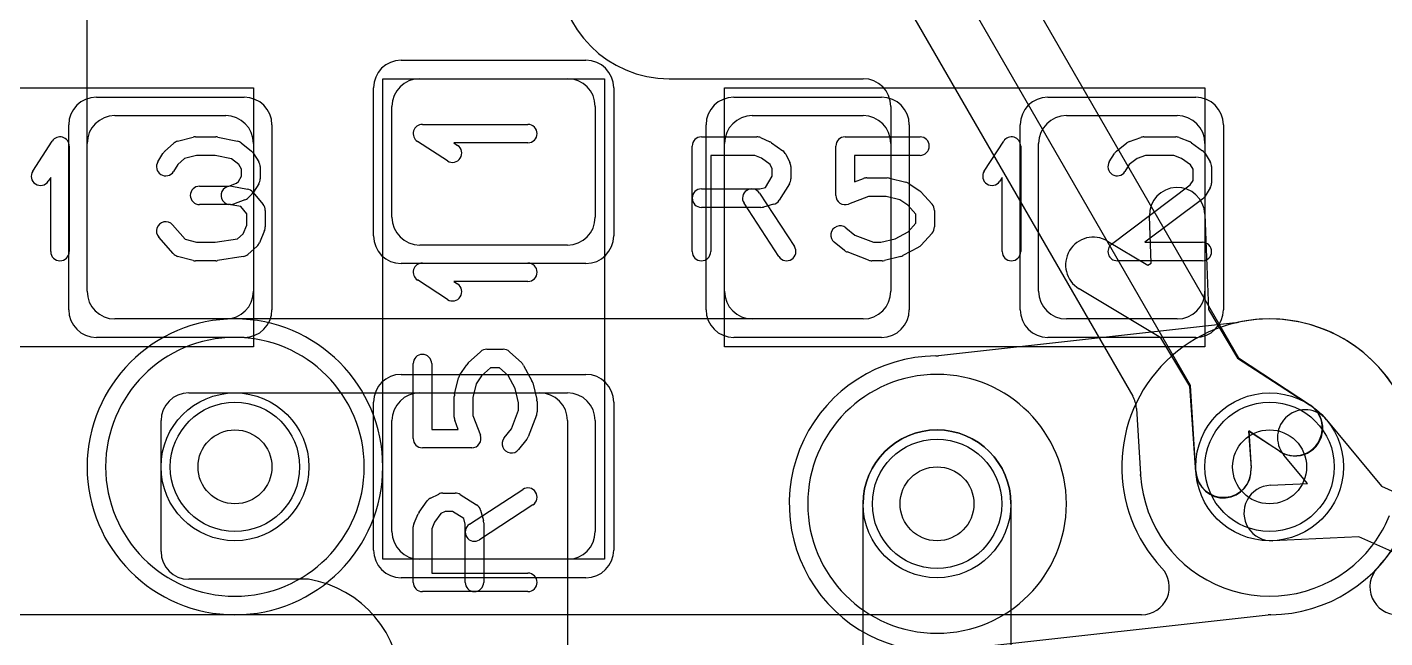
# Model space of a CAD drawing. Extents: x 0 to 23.1, y -0.5 to 20.
# Drawn here: x 8.438 to 12.112, y 2.737 to 4.389 of the extents above; entities that cross this region are included whole.
import ezdxf

# ---------------------------------------------------------------- set-up
doc = ezdxf.new("R2010")
doc.units = 0
for name, color, linetype in [('Hole', 1, 'CONTINUOUS'), ('L1', 3, 'CONTINUOUS'), ('L2', 3, 'CONTINUOUS'), ('L3', 3, 'CONTINUOUS'), ('L4', 3, 'CONTINUOUS'), ('MetalMask-A', 176, 'CONTINUOUS'), ('PartsArea-A', 111, 'CONTINUOUS'), ('PartsSilk-A', 221, 'CONTINUOUS'), ('Resist-A', 2, 'CONTINUOUS'), ('Resist-B', 2, 'CONTINUOUS')]:
    doc.layers.add(name, color=color, linetype=linetype)

msp = doc.modelspace()

# ---------------------------------------------------------------- linework, layer by layer
at = {"layer": 'Hole'}
for centre in [(9, 3.2), (11.8, 3.2), (10.9, 3.1)]:
    msp.add_circle(centre, 0.1, dxfattribs=at)
at = {"layer": 'L1'}
for p, q in [((8.6, 3.67497), (8.6, 5.02503)), ((9.5, 4.25), (9.9, 4.25)), ((10.175, 4.25), (10.70003, 4.25)), ((9.425, 3.875), (9.425, 4.175)), ((9.975, 4.175), (9.975, 3.875)), ((10.775, 4.17503), (10.775, 3.67497)), ((8.675, 4.15), (8.975, 4.15)), ((10.4, 4.15), (10.7, 4.15)), ((11.25, 4.15), (11.55, 4.15)), ((8.6, 3.675), (8.6, 4.075)), ((9.05, 4.075), (9.05, 3.675)), ((10.325, 3.675), (10.325, 4.075)), ((10.775, 4.075), (10.775, 3.675)), ((11.175, 3.675), (11.175, 4.075)), ((11.625, 4.075), (11.625, 3.675)), ((11.47985, 3.75115), (11.47495, 3.87789)), ((11.62483, 3.88369), (11.6348, 3.62588)), ((9.9, 3.8), (9.5, 3.8)), ((11.36147, 3.81066), (11.4703, 3.7455)), ((11.4703, 3.7455), (11.47985, 3.75115)), ((11.50576, 3.54942), (11.28441, 3.68196)), ((11.6348, 3.62588), (11.71277, 3.49431)), ((10.70003, 3.6), (8.67497, 3.6)), ((8.975, 3.6), (8.675, 3.6)), ((10.7, 3.6), (10.4, 3.6)), ((11.55, 3.6), (11.25, 3.6)), ((11.58373, 3.41785), (11.50576, 3.54942)), ((11.71277, 3.49431), (11.90844, 3.36805)), ((11.60052, 3.18558), (11.58373, 3.41785)), ((8.87497, 3.4), (9.82503, 3.4)), ((9.5, 3.4), (9.9, 3.4)), ((8.8, 2.97089), (8.8, 3.32503)), ((9.425, 3.025), (9.425, 3.325)), ((9.9, 3.32503), (9.9, 2.17497)), ((9.975, 3.325), (9.975, 3.025)), ((11.95428, 3.32727), (12.10246, 3.14765)), ((11.8271, 3.24201), (11.7429, 3.29635)), ((11.7429, 3.29635), (11.75012, 3.1964)), ((11.90235, 3.15451), (11.83858, 3.23181)), ((11.80223, 3.15005), (11.90235, 3.15451)), ((12.10246, 3.14765), (12.20025, 3.10419)), ((10.7, 2.4), (10.7, 3.1)), ((11.1, 3.1), (11.1, 2.4)), ((12.04156, 3.01056), (11.80891, 3.00019)), ((12.13934, 2.96711), (12.04156, 3.01056)), ((9.9, 2.95), (9.5, 2.95)), ((9.19932, 2.89592), (8.87497, 2.89592))]:
    msp.add_line(p, q, dxfattribs=at)
for centre in [(9, 3.2), (11.8, 3.2), (10.9, 3.1)]:
    msp.add_circle(centre, 0.2, dxfattribs=at)
for centre, radius, start, end in [((10.175, 4.55), 0.3, 180, -90), ((9.5, 4.175), 0.075, 90, 180), ((9.9, 4.175), 0.075, 0, 90), ((10.70003, 4.17503), 0.07497, 0, 90), ((8.675, 4.075), 0.075, 90, 180), ((8.975, 4.075), 0.075, 0, 90), ((10.4, 4.075), 0.075, 90, 180), ((10.7, 4.075), 0.075, 0, 90), ((11.25, 4.075), 0.075, 90, 180), ((11.55, 4.075), 0.075, 0, 90), ((11.54989, 3.88079), 0.075, 2.21611, -177.78611), ((9.5, 3.875), 0.075, 180, -90), ((9.9, 3.875), 0.075, -90, 0), ((11.32294, 3.74631), 0.075, 59.08865, -120.91232), ((8.675, 3.675), 0.075, 180, -90), ((8.67497, 3.67497), 0.07497, 180, -90), ((8.975, 3.675), 0.075, -90, 0), ((10.4, 3.675), 0.075, 180, -90), ((10.7, 3.675), 0.075, -90, 0), ((10.70003, 3.67497), 0.07497, -90, 0), ((11.25, 3.675), 0.075, 180, -90), ((11.55, 3.675), 0.075, -90, 0), ((8.87497, 3.32503), 0.07497, 90, 180), ((9.5, 3.325), 0.075, 90, 180), ((9.82503, 3.32503), 0.07497, 0, 90), ((9.9, 3.325), 0.075, 0, 90), ((11.89643, 3.27954), 0.075, 39.52484, -140.47905), ((11.86777, 3.30503), 0.075, -122.8362, 57.16625), ((10.9, 3.1), 0.2, 0, 180), ((11.67532, 3.19099), 0.075, -175.86322, 4.13385), ((11.80557, 3.07512), 0.075, 92.55227, -87.44697), ((9.5, 3.025), 0.075, 180, -90), ((9.9, 3.025), 0.075, -90, 0), ((8.87497, 2.97089), 0.07497, 180, -90), ((9.15, 2.6), 0.3, 0, 80.53768)]:
    msp.add_arc(centre, radius, start, end, dxfattribs=at)
at = {"layer": 'L2'}
for p, q in [((11.70816, 3.58983), (10.90396, 3.50049)), ((10.99184, 2.71017), (11.79604, 2.79951))]:
    msp.add_line(p, q, dxfattribs=at)
for centre, radius, start, end in [((9, 3.2), 0.40004, 90, -90), ((9, 3.2), 0.40004, -90, 90), ((11.69988, 3.66437), 0.07501, -83.6615, -77.83162), ((11.8, 3.19999), 0.40004, -89.47865, 102.16638), ((10.9, 3.10001), 0.40004, 90.52135, -77.83362), ((10.89568, 3.57503), 0.075, -89.48053, -83.6615), ((11.80432, 2.72497), 0.075, 90.51947, 96.3385)]:
    msp.add_arc(centre, radius, start, end, dxfattribs=at)
at = {"layer": 'L3'}
msp.add_line((11.4536, 2.8), (2.2, 2.8), dxfattribs=at)
for centre in [(9, 3.2), (10.9, 3.1)]:
    msp.add_circle(centre, 0.2, dxfattribs=at)
for centre, radius, start, end in [((11.8, 3.2), 0.40004, -43.17675, -136.82325), ((11.4536, 2.87497), 0.07497, -90, 43.17853), ((12.1464, 2.87497), 0.07497, 136.82147, -90)]:
    msp.add_arc(centre, radius, start, end, dxfattribs=at)
at = {"layer": 'L4'}
for p, q in [((9.79018, 6.23103), (11.42976, 3.39117)), ((10.88748, 4.93051), (11.71612, 3.49528)), ((11.58621, 3.42029), (10.75758, 4.85551)), ((11.71612, 3.49528), (11.91034, 3.36681)), ((11.60037, 3.18784), (11.58621, 3.42029)), ((11.43967, 3.35823), (11.45052, 3.18015)), ((11.82758, 3.24171), (11.744, 3.297)), ((11.744, 3.297), (11.75009, 3.19696)), ((12.04752, 2.95248), (12.04754, 2.9525))]:
    msp.add_line(p, q, dxfattribs=at)
for centre in [(9, 3.2), (11.8, 3.2), (10.9, 3.1)]:
    msp.add_circle(centre, 0.2, dxfattribs=at)
for centre, radius, start, end in [((9, 3.2), 0.35004, 90, -90), ((9, 3.2), 0.35004, -90, 90), ((10.9, 3.1), 0.35004, 90, -90), ((10.9, 3.1), 0.35004, -90, 90), ((11.36481, 3.35367), 0.075, 3.48579, 30.00073), ((11.86896, 3.30426), 0.075, -123.48666, 56.51671), ((11.67523, 3.1924), 0.075, -176.51421, 3.48504), ((11.37566, 3.17559), 0.075, 3.24848, 3.48579), ((11.80006, 3.19966), 0.35008, -176.75444, -176.68726), ((11.37569, 3.1751), 0.075, 2.88911, 3.30993), ((11.37573, 3.17436), 0.075, 3.01118, 3.45529), ((11.67523, 3.1924), 0.22504, -176.40778, -176.12191), ((11.37588, 3.17211), 0.075, 3.76123, 3.87607), ((11.80001, 3.20001), 0.35005, -176.2359, -45.1655), ((11.79999, 3.19999), 0.35005, -44.84954, -22.10779), ((12.10055, 2.89945), 0.075, 135, 135.76174), ((12.10057, 2.89947), 0.075, 134.33016, 135)]:
    msp.add_arc(centre, radius, start, end, dxfattribs=at)
at = {"layer": 'MetalMask-A'}
for p, q in [((9.5, 4.25), (9.9, 4.25)), ((9.425, 3.875), (9.425, 4.175)), ((9.975, 4.175), (9.975, 3.875)), ((8.675, 4.15), (8.975, 4.15)), ((10.4, 4.15), (10.7, 4.15)), ((11.25, 4.15), (11.55, 4.15)), ((8.6, 3.675), (8.6, 4.075)), ((9.05, 4.075), (9.05, 3.675)), ((10.325, 3.675), (10.325, 4.075)), ((10.775, 4.075), (10.775, 3.675)), ((11.175, 3.675), (11.175, 4.075)), ((11.625, 4.075), (11.625, 3.675)), ((9.9, 3.8), (9.5, 3.8)), ((8.975, 3.6), (8.675, 3.6)), ((10.7, 3.6), (10.4, 3.6)), ((11.55, 3.6), (11.25, 3.6)), ((9.5, 3.4), (9.9, 3.4)), ((9.425, 3.025), (9.425, 3.325)), ((9.975, 3.325), (9.975, 3.025)), ((9.9, 2.95), (9.5, 2.95))]:
    msp.add_line(p, q, dxfattribs=at)
for centre, start, end in [((9.5, 4.175), 90, 180), ((9.9, 4.175), 0, 90), ((8.675, 4.075), 90, 180), ((8.975, 4.075), 0, 90), ((10.4, 4.075), 90, 180), ((10.7, 4.075), 0, 90), ((11.25, 4.075), 90, 180), ((11.55, 4.075), 0, 90), ((9.5, 3.875), 180, -90), ((9.9, 3.875), -90, 0), ((8.675, 3.675), 180, -90), ((8.975, 3.675), -90, 0), ((10.4, 3.675), 180, -90), ((10.7, 3.675), -90, 0), ((11.25, 3.675), 180, -90), ((11.55, 3.675), -90, 0), ((9.5, 3.325), 90, 180), ((9.9, 3.325), 0, 90), ((9.5, 3.025), 180, -90), ((9.9, 3.025), -90, 0)]:
    msp.add_arc(centre, 0.075, start, end, dxfattribs=at)
at = {"layer": 'PartsArea-A'}
for p, q in [((9.4, 2.95), (9.4, 4.25)), ((9.4, 4.25), (10, 4.25)), ((10, 4.25), (10, 2.95)), ((7.75, 4.225), (9.05, 4.225)), ((9.05, 4.225), (9.05, 3.525)), ((10.325, 4.225), (11.625, 4.225)), ((10.325, 3.525), (10.325, 4.225)), ((11.625, 4.225), (11.625, 3.525)), ((9.05, 3.525), (7.75, 3.525)), ((11.625, 3.525), (10.325, 3.525)), ((10, 2.95), (9.4, 2.95))]:
    msp.add_line(p, q, dxfattribs=at)
at = {"layer": 'PartsSilk-A'}
for p, q in [((9.50741, 4.12639), (9.79259, 4.12639)), ((8.45263, 3.9997), (8.50541, 4.08118)), ((8.84495, 4.08064), (8.88662, 4.09175)), ((8.89306, 4.09259), (8.94861, 4.09259)), ((8.95376, 4.09205), (9.00654, 4.08094)), ((9.5753, 4.02763), (9.49382, 4.08041)), ((10.2625, 4.09259), (10.4125, 4.09259)), ((10.42265, 4.09044), (10.44765, 4.07933)), ((10.65139, 4.09259), (10.85417, 4.09259)), ((11.02763, 3.9997), (11.08041, 4.08118)), ((11.42063, 4.07997), (11.45118, 4.09108)), ((11.45972, 4.09259), (11.54583, 4.09259)), ((11.55511, 4.0908), (11.58289, 4.07969)), ((8.55139, 4.06759), (8.55139, 3.78241)), ((8.7913, 4.02529), (8.80519, 4.04751)), ((8.80978, 4.05295), (8.83478, 4.07517)), ((8.89634, 4.04259), (8.86356, 4.03385)), ((8.94601, 4.04259), (8.89634, 4.04259)), ((8.99042, 4.03324), (8.94601, 4.04259)), ((9.01701, 4.076), (9.04479, 4.05378)), ((9.05037, 4.04751), (9.06426, 4.02529)), ((9.79259, 4.07639), (9.59199, 4.07639)), ((9.59199, 4.07639), (9.60248, 4.06959)), ((10.2375, 3.78241), (10.2375, 4.06759)), ((10.4072, 4.04259), (10.2875, 4.04259)), ((10.2875, 4.04259), (10.2875, 3.78241)), ((10.42493, 4.03471), (10.4072, 4.04259)), ((10.4522, 4.0767), (10.48276, 4.05448)), ((10.49042, 4.04544), (10.50153, 4.02322)), ((10.62639, 3.93426), (10.62639, 4.06759)), ((10.85417, 4.04259), (10.67639, 4.04259)), ((10.67639, 4.04259), (10.67639, 3.97054)), ((11.12639, 4.06759), (11.12639, 3.78241)), ((11.3663, 4.02529), (11.38019, 4.04751)), ((11.38577, 4.05378), (11.41355, 4.076)), ((11.46412, 4.04259), (11.44158, 4.03439)), ((11.54102, 4.04259), (11.46412, 4.04259)), ((11.56143, 4.03443), (11.54102, 4.04259)), ((11.58831, 4.0767), (11.61887, 4.05448)), ((11.62537, 4.04751), (11.63926, 4.02529)), ((8.84568, 4.01796), (8.8337, 3.99879)), ((8.86356, 4.03385), (8.84568, 4.01796)), ((9.01023, 4.0174), (8.99042, 4.03324)), ((9.01806, 4.00487), (9.01023, 4.0174)), ((9.06806, 4.01204), (9.06806, 3.9787)), ((10.44843, 4.01763), (10.42493, 4.03471)), ((10.45417, 4.00614), (10.44843, 4.01763)), ((10.45417, 3.98587), (10.45417, 4.00614)), ((10.50417, 4.01204), (10.50417, 3.9787)), ((11.42033, 4.0174), (11.4087, 3.99879)), ((11.44158, 4.03439), (11.42033, 4.0174)), ((11.58554, 4.01689), (11.56143, 4.03443)), ((11.59306, 4.00487), (11.58554, 4.01689)), ((11.64306, 4.01204), (11.64306, 3.96759)), ((8.50139, 3.98301), (8.49459, 3.97252)), ((8.50139, 3.78241), (8.50139, 3.98301)), ((9.0043, 3.96697), (9.00948, 3.97215)), ((9.00948, 3.97215), (9.01806, 3.98587)), ((9.01806, 3.98587), (9.01806, 4.00487)), ((10.43542, 3.95587), (10.45417, 3.98587)), ((10.67639, 3.97054), (10.70082, 3.97984)), ((10.70972, 3.98148), (10.76528, 3.98148)), ((10.77134, 3.98073), (10.81578, 3.96962)), ((11.07639, 3.98301), (11.06959, 3.97252)), ((11.07639, 3.78241), (11.07639, 3.98301)), ((11.58543, 3.96256), (11.59306, 3.97476)), ((11.59306, 3.97476), (11.59306, 4.00487)), ((8.90417, 3.95926), (8.9831, 3.95926)), ((8.9831, 3.95926), (9.0043, 3.96697)), ((8.99188, 3.95887), (9.03355, 3.95146)), ((9.04685, 3.9388), (9.03574, 3.92769)), ((9.04838, 3.94285), (9.07615, 3.90952)), ((9.06426, 3.96545), (9.05037, 3.94323)), ((10.2625, 3.95185), (10.42033, 3.95185)), ((10.41953, 3.94053), (10.51398, 3.79609)), ((10.42033, 3.95185), (10.43542, 3.95587)), ((10.50037, 3.96545), (10.47259, 3.92101)), ((10.82359, 3.96617), (10.85137, 3.94765)), ((10.85593, 3.94375), (10.88649, 3.91042)), ((11.37247, 3.80239), (11.58543, 3.96256)), ((11.63926, 3.95434), (11.62537, 3.93212)), ((8.9875, 3.90926), (8.90417, 3.90926)), ((9.01581, 3.90383), (8.98312, 3.90965)), ((9.0266, 3.92187), (8.99604, 3.91076)), ((9.03194, 3.88447), (9.01581, 3.90383)), ((10.42361, 3.90185), (10.2625, 3.90185)), ((10.47214, 3.76873), (10.37769, 3.91317)), ((10.45783, 3.9101), (10.43005, 3.90269)), ((10.71432, 3.93148), (10.66029, 3.9109)), ((10.7622, 3.93148), (10.71432, 3.93148)), ((10.79946, 3.92217), (10.7622, 3.93148)), ((10.82112, 3.90773), (10.79946, 3.92217)), ((10.84306, 3.88379), (10.82112, 3.90773)), ((11.6192, 3.92539), (11.46233, 3.80741)), ((9.03194, 3.85407), (9.03194, 3.88447)), ((9.08194, 3.89352), (9.08194, 3.84907)), ((10.82196, 3.83579), (10.84306, 3.8588)), ((10.84306, 3.8588), (10.84306, 3.88379)), ((10.89306, 3.89352), (10.89306, 3.84907)), ((8.83258, 3.77706), (8.79369, 3.8215)), ((8.83131, 3.85442), (8.86519, 3.81571)), ((9.00691, 3.81705), (9.02218, 3.83063)), ((9.02218, 3.83063), (9.03194, 3.85407)), ((9.08002, 3.83946), (9.06614, 3.80613)), ((10.65312, 3.84637), (10.67784, 3.8266)), ((10.67784, 3.8266), (10.72821, 3.80741)), ((10.78678, 3.81703), (10.82196, 3.83579)), ((10.88649, 3.83217), (10.85593, 3.79884)), ((8.86519, 3.81571), (8.89634, 3.80741)), ((8.89634, 3.80741), (8.94662, 3.80741)), ((8.94662, 3.80741), (9.00691, 3.81705)), ((9.05967, 3.79705), (9.03467, 3.77483)), ((10.64966, 3.78511), (10.62188, 3.80733)), ((10.72821, 3.80741), (10.74831, 3.80741)), ((10.74831, 3.80741), (10.78678, 3.81703)), ((10.84926, 3.79368), (10.80759, 3.77146)), ((11.46233, 3.80741), (11.61806, 3.80741)), ((8.88662, 3.75825), (8.84495, 3.76936)), ((8.94861, 3.75741), (8.89306, 3.75741)), ((9.02201, 3.76883), (8.95256, 3.75772)), ((9.50741, 3.75139), (9.79259, 3.75139)), ((10.71471, 3.75905), (10.65638, 3.78127)), ((10.75139, 3.75741), (10.72361, 3.75741)), ((10.80189, 3.76927), (10.75745, 3.75816)), ((11.61806, 3.75741), (11.3875, 3.75741)), ((9.5753, 3.65263), (9.49382, 3.70541)), ((9.79259, 3.70139), (9.59199, 3.70139)), ((9.59199, 3.70139), (9.60248, 3.69459)), ((9.63125, 3.48093), (9.66458, 3.51149)), ((9.68148, 3.51806), (9.72593, 3.51806)), ((9.74283, 3.51149), (9.77616, 3.48093)), ((9.48241, 3.27639), (9.48241, 3.47917)), ((9.53241, 3.47917), (9.53241, 3.30139)), ((9.60883, 3.44859), (9.62735, 3.47637)), ((9.69121, 3.46806), (9.66727, 3.44612)), ((9.7162, 3.46806), (9.69121, 3.46806)), ((9.73921, 3.44696), (9.7162, 3.46806)), ((9.78132, 3.47426), (9.80354, 3.43259)), ((9.59427, 3.39634), (9.60538, 3.44078)), ((9.65283, 3.42446), (9.64352, 3.3872)), ((9.66727, 3.44612), (9.65283, 3.42446)), ((9.75797, 3.41178), (9.73921, 3.44696)), ((9.80573, 3.42689), (9.81684, 3.38245)), ((9.59352, 3.33472), (9.59352, 3.39028)), ((9.64352, 3.3872), (9.64352, 3.33932)), ((9.76759, 3.37331), (9.75797, 3.41178)), ((9.7484, 3.30284), (9.76759, 3.35321)), ((9.76759, 3.35321), (9.76759, 3.37331)), ((9.81759, 3.37639), (9.81759, 3.34861)), ((9.60446, 3.30139), (9.59516, 3.32582)), ((9.64352, 3.33932), (9.6641, 3.28529)), ((9.81595, 3.33971), (9.79373, 3.28138)), ((9.53241, 3.30139), (9.60446, 3.30139)), ((9.72863, 3.27812), (9.7484, 3.30284)), ((9.78989, 3.27466), (9.76767, 3.24688)), ((9.64074, 3.25139), (9.50741, 3.25139)), ((9.52956, 3.11542), (9.55178, 3.12653)), ((9.56296, 3.12917), (9.5963, 3.12917)), ((9.60955, 3.12537), (9.65399, 3.09759)), ((9.63447, 3.04453), (9.77891, 3.13898)), ((9.4983, 3.0772), (9.52052, 3.10776)), ((9.80627, 3.09714), (9.66183, 3.00269)), ((9.48456, 3.04765), (9.49567, 3.07265)), ((9.54029, 3.04993), (9.53241, 3.0322)), ((9.55737, 3.07343), (9.54029, 3.04993)), ((9.56886, 3.07917), (9.55737, 3.07343)), ((9.58913, 3.07917), (9.56886, 3.07917)), ((9.61913, 3.06042), (9.58913, 3.07917)), ((9.62315, 3.04533), (9.61913, 3.06042)), ((9.6649, 3.08283), (9.67231, 3.05505)), ((9.48241, 2.8875), (9.48241, 3.0375)), ((9.53241, 3.0322), (9.53241, 2.9125)), ((9.62315, 2.8875), (9.62315, 3.04533)), ((9.67315, 3.04861), (9.67315, 2.8875)), ((9.53241, 2.9125), (9.79259, 2.9125)), ((9.79259, 2.8625), (9.50741, 2.8625))]:
    msp.add_line(p, q, dxfattribs=at)
for centre, start, end in [((9.50741, 4.10139), 90, -122.93381), ((9.79259, 4.10139), -90, 90), ((8.52639, 4.06759), 0, 147.06619), ((8.85139, 4.05648), 104.92551, 131.63069), ((8.89306, 4.06759), 90, 104.92885), ((8.94861, 4.06759), 78.11016, 90), ((9.00139, 4.05648), 51.33303, 78.11298), ((10.2625, 4.06759), 90, 180), ((10.4125, 4.06759), 66.04914, 90), ((10.4375, 4.05648), 53.98274, 66.03964), ((10.65139, 4.06759), 90, 180), ((10.85417, 4.06759), -90, 90), ((11.10139, 4.06759), 0, 147.06619), ((11.42917, 4.05648), 109.97919, 128.65478), ((11.45972, 4.06759), 90, 109.98461), ((11.54583, 4.06759), 68.2071, 90), ((11.57361, 4.05648), 53.98274, 68.20215), ((8.82639, 4.03426), 131.62783, 147.98998), ((9.02917, 4.03426), 32.00538, 51.34522), ((9.58889, 4.04861), -122.93354, 57.06619), ((10.46806, 4.03426), 26.56505, 53.97932), ((11.40139, 4.03426), 128.66697, 147.98998), ((11.60417, 4.03426), 32.00538, 53.97932), ((8.8125, 4.01204), 147.99462, -32.01002), ((9.04306, 4.01204), 0, 32.01002), ((10.47917, 4.01204), 0, 26.56505), ((11.3875, 4.01204), 147.99462, -32.01002), ((11.61806, 4.01204), 0, 32.01002), ((8.47361, 3.98611), 147.06646, -32.93381), ((9.04306, 3.9787), -32.00538, 0), ((10.47917, 3.9787), -32.00538, 0), ((10.70972, 3.95648), 90, 110.85364), ((10.76528, 3.95648), 75.96932, 90), ((10.80972, 3.94537), 56.30358, 75.96376), ((11.04861, 3.98611), 147.06646, -32.93381), ((8.90417, 3.93426), 90, -90), ((8.9875, 3.93426), 79.90837, -100.08326), ((9.02917, 3.92685), 39.7909, 79.91674), ((9.02917, 3.95648), -45, -32.01002), ((10.2625, 3.92685), 90, -90), ((10.39861, 3.92685), 33.18146, -146.81914), ((10.65139, 3.93426), 180, -69.1435), ((10.8375, 3.92685), 42.5203, 56.30993), ((11.60417, 3.94537), -53.0476, -32.01002), ((11.61806, 3.96759), -32.00538, 0), ((8.9875, 3.93426), -90, -70.02141), ((9.01806, 3.94537), -70.02864, -45), ((9.05694, 3.89352), 0, 39.8005), ((10.42361, 3.92685), -90, -75.06473), ((10.45139, 3.93426), -75.07449, -32.01002), ((10.86806, 3.89352), 0, 42.51745), ((8.8125, 3.83796), 41.18808, -138.81042), ((9.05694, 3.84907), -22.60576, 0), ((10.6375, 3.82685), 51.33303, -128.65478), ((10.86806, 3.84907), -42.5203, 0), ((9.04306, 3.81574), -48.37217, -22.60888), ((10.49306, 3.78241), -146.81854, 33.18086), ((10.66528, 3.80463), -128.66697, -110.85364), ((10.8375, 3.81574), -61.9383, -42.51745), ((11.3875, 3.78241), 126.9524, -90), ((11.61806, 3.78241), -90, 90), ((8.52639, 3.78241), 180, 0), ((8.85139, 3.79352), -138.81192, -104.92885), ((8.89306, 3.78241), -104.92551, -90), ((8.94861, 3.78241), -90, -80.91133), ((9.01806, 3.79352), -80.91063, -48.36931), ((9.50741, 3.72639), 90, -122.93381), ((9.79259, 3.72639), -90, 90), ((10.2625, 3.78241), 180, 0), ((10.72361, 3.78241), -110.8565, -90), ((10.75139, 3.78241), -90, -75.96376), ((10.79583, 3.79352), -75.96932, -61.9318), ((11.10139, 3.78241), 180, 0), ((9.58889, 3.67361), -122.93354, 57.06619), ((9.50741, 3.47917), 0, 180), ((9.68148, 3.49306), 90, 132.51745), ((9.72593, 3.49306), 47.4797, 90), ((9.64815, 3.4625), 132.5203, 146.30993), ((9.75926, 3.4625), 28.0617, 47.48255), ((9.62963, 3.43472), 146.30358, 165.96376), ((9.78148, 3.42083), 14.03068, 28.0682), ((9.61852, 3.39028), 165.96932, 180), ((9.79259, 3.37639), 0, 14.03624), ((9.79259, 3.34861), -20.8565, 0), ((9.61852, 3.33472), 180, -159.14636), ((9.50741, 3.27639), 180, -90), ((9.64074, 3.27639), -90, 20.8565), ((9.74815, 3.2625), 141.33303, -38.65478), ((9.77037, 3.29028), -38.66697, -20.85364), ((9.56296, 3.10417), 90, 116.56505), ((9.5963, 3.10417), 57.99462, 90), ((9.79259, 3.11806), -56.81854, 123.18086), ((9.54074, 3.09306), 116.56505, 143.97932), ((9.64074, 3.07639), 14.92551, 57.98998), ((9.51852, 3.0625), 143.98274, 156.03964), ((9.64815, 3.04861), 0, 14.93527), ((9.50741, 3.0375), 156.04915, 180), ((9.64815, 3.02361), 123.18146, -56.81914), ((9.79259, 2.8875), -90, 90), ((9.50741, 2.8875), 180, -90), ((9.64815, 2.8875), 180, 0)]:
    msp.add_arc(centre, 0.025, start, end, dxfattribs=at)
at = {"layer": 'Resist-A'}
for p, q in [((9.45, 4.3), (9.95, 4.3)), ((8.625, 4.2), (9.025, 4.2)), ((9.375, 3.825), (9.375, 4.225)), ((10.025, 4.225), (10.025, 3.825)), ((10.35, 4.2), (10.75, 4.2)), ((11.2, 4.2), (11.6, 4.2)), ((8.55, 3.625), (8.55, 4.125)), ((9.1, 4.125), (9.1, 3.625)), ((10.275, 3.625), (10.275, 4.125)), ((10.825, 4.125), (10.825, 3.625)), ((11.125, 3.625), (11.125, 4.125)), ((11.675, 4.125), (11.675, 3.625)), ((9.95, 3.75), (9.45, 3.75)), ((9.025, 3.55), (8.625, 3.55)), ((10.75, 3.55), (10.35, 3.55)), ((11.6, 3.55), (11.2, 3.55)), ((9.45, 3.45), (9.95, 3.45)), ((9.375, 2.975), (9.375, 3.375)), ((10.025, 3.375), (10.025, 2.975)), ((9.95, 2.9), (9.45, 2.9))]:
    msp.add_line(p, q, dxfattribs=at)
for centre in [(9, 3.2), (11.8, 3.2), (10.9, 3.1)]:
    msp.add_circle(centre, 0.175, dxfattribs=at)
for centre, start, end in [((9.45, 4.225), 90, 180), ((9.95, 4.225), 0, 90), ((8.625, 4.125), 90, 180), ((9.025, 4.125), 0, 90), ((10.35, 4.125), 90, 180), ((10.75, 4.125), 0, 90), ((11.2, 4.125), 90, 180), ((11.6, 4.125), 0, 90), ((9.45, 3.825), 180, -90), ((9.95, 3.825), -90, 0), ((8.625, 3.625), 180, -90), ((9.025, 3.625), -90, 0), ((10.35, 3.625), 180, -90), ((10.75, 3.625), -90, 0), ((11.2, 3.625), 180, -90), ((11.6, 3.625), -90, 0), ((9.45, 3.375), 90, 180), ((9.95, 3.375), 0, 90), ((9.45, 2.975), 180, -90), ((9.95, 2.975), -90, 0)]:
    msp.add_arc(centre, 0.075, start, end, dxfattribs=at)
at = {"layer": 'Resist-B'}
for centre in [(9, 3.2), (11.8, 3.2), (10.9, 3.1)]:
    msp.add_circle(centre, 0.175, dxfattribs=at)

doc.saveas('drawing.dxf')
